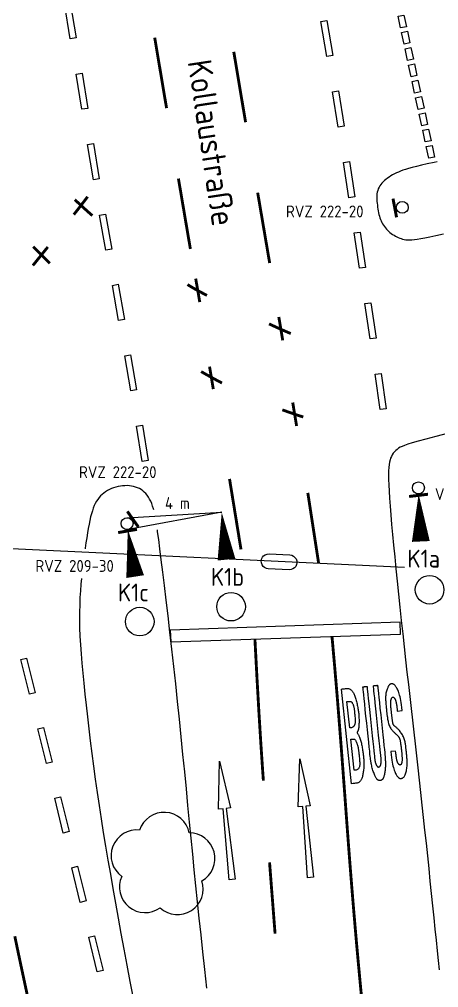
# Model space of a CAD drawing. Header units: metres. Extents: x 63663 to 63877, y 41687 to 41835.
# Drawn here: x 63753.81 to 63771.4, y 41732.26 to 41772.93 of the extents above; entities that cross this region are included whole.
import ezdxf

# ---------------------------------------------------------------- set-up
doc = ezdxf.new("R2010")
doc.units = ezdxf.units.M
doc.header["$LTSCALE"] = 25
doc.linetypes.add('STRICHLINIE2', pattern=[9.525, 6.35, -3.175])
doc.layers.get('0').update_dxf_attribs({"linetype": 'CONTINUOUS'})
for name, color, linetype in [('635415$0$DT-BM-SYM-STR', 7, 'CONTINUOUS'), ('BG-GR-TXT-STR-NAM', 4, 'CONTINUOUS'), ('BV-BL-SYM', 2, 'CONTINUOUS'), ('BV-FM-SYM', 2, 'CONTINUOUS'), ('BV-SF-LIN-HOH', 5, 'CONTINUOUS'), ('BV-SF-LIN-HOH-AGS', 5, 'STRICHLINIE2'), ('BV-VK-SYM', 2, 'CONTINUOUS'), ('BV-VK-TXT', 2, 'CONTINUOUS'), ('BV-VK-TXT-LSA', 3, 'CONTINUOUS')]:
    doc.layers.add(name, color=color, linetype=linetype)
doc.styles.get("Standard").update_dxf_attribs({"font": 'isocp.shx', "height": 0.5})

# ---------------------------------------------------------------- blocks, each defined once
blk = doc.blocks.new('VKMA400')
for p, q in [((0.016, 0.25), (4, 0)), ((4, 0), (0.016, -0.25))]:
    blk.add_line(p, q)
blk.add_circle((0, 0), 0.25)
blk = doc.blocks.new('VKLSASK3')
blk.add_lwpolyline([(-0.45, 0, 0, 0, 0), (0.15, 0, 0.3, 0, 0), (0.45, 0, 0, 0, 0)], format="xyseb")
blk.add_circle((0, 0), 0.6)
blk = doc.blocks.new('FMBPFGN')
blk.add_lwpolyline([(0, 0), (2, 0.25), (2, 0.0625), (5, 0.125), (5, -0.125), (2, -0.0625), (2, -0.25)], close=True)
blk = doc.blocks.new('BB')
for p, q in [((0, 0), (0, 4)), ((0, 0), (0, 4)), ((0.175, 2.337), (0.175, 3.45)), ((0.175, 0.55), (0.175, 1.863))]:
    blk.add_line(p, q)
for points in [[(0, 4), (0.045, 4), (0.088, 4), (0.129, 4), (0.167, 3.999), (0.203, 3.998), (0.237, 3.995), (0.267, 3.991), (0.295, 3.986), (0.32, 3.978), (0.342, 3.969), (0.362, 3.958), (0.38, 3.944), (0.396, 3.928), (0.412, 3.91), (0.426, 3.89), (0.44, 3.868), (0.455, 3.843), (0.469, 3.816), (0.482, 3.786), (0.496, 3.754), (0.509, 3.72), (0.521, 3.683), (0.532, 3.643), (0.543, 3.6), (0.552, 3.555), (0.561, 3.508), (0.569, 3.459), (0.576, 3.409), (0.582, 3.359), (0.588, 3.308), (0.593, 3.259), (0.597, 3.21), (0.601, 3.163), (0.604, 3.118), (0.607, 3.073), (0.609, 3.029), (0.611, 2.986), (0.612, 2.941), (0.612, 2.896), (0.611, 2.85), (0.609, 2.802), (0.607, 2.753), (0.603, 2.704), (0.6, 2.654), (0.595, 2.606), (0.591, 2.559), (0.585, 2.515), (0.58, 2.473), (0.574, 2.434), (0.569, 2.399), (0.563, 2.366), (0.556, 2.336), (0.55, 2.309), (0.543, 2.284), (0.536, 2.261), (0.528, 2.239), (0.521, 2.22), (0.513, 2.202), (0.505, 2.185), (0.497, 2.171), (0.49, 2.158), (0.483, 2.146), (0.477, 2.137), (0.472, 2.129), (0.468, 2.123), (0.465, 2.118), (0.463, 2.115), (0.462, 2.112), (0.461, 2.111), (0.46, 2.11), (0.46, 2.11), (0.46, 2.11), (0.46, 2.11), (0.46, 2.11), (0.46, 2.11), (0.46, 2.11), (0.46, 2.11), (0.46, 2.11), (0.46, 2.11), (0.46, 2.11), (0.46, 2.11), (0.46, 2.11), (0.46, 2.11), (0.461, 2.109), (0.461, 2.108), (0.462, 2.107), (0.463, 2.105), (0.465, 2.103), (0.467, 2.1), (0.469, 2.096), (0.472, 2.091), (0.476, 2.084), (0.48, 2.075), (0.485, 2.064), (0.492, 2.05), (0.499, 2.034), (0.507, 2.014), (0.516, 1.991), (0.525, 1.965), (0.535, 1.936), (0.545, 1.904), (0.554, 1.868), (0.564, 1.83), (0.572, 1.788), (0.58, 1.743), (0.587, 1.696), (0.593, 1.647), (0.599, 1.597), (0.604, 1.547), (0.608, 1.496), (0.611, 1.447), (0.614, 1.399), (0.616, 1.353), (0.617, 1.31), (0.618, 1.268), (0.619, 1.228), (0.62, 1.189), (0.62, 1.152), (0.621, 1.116), (0.621, 1.081), (0.621, 1.046), (0.622, 1.012), (0.622, 0.978), (0.622, 0.944), (0.621, 0.909), (0.619, 0.873), (0.617, 0.836), (0.613, 0.797), (0.608, 0.756), (0.603, 0.714), (0.596, 0.67), (0.588, 0.626), (0.579, 0.581), (0.57, 0.535), (0.56, 0.491), (0.549, 0.446), (0.537, 0.403), (0.525, 0.361), (0.513, 0.32), (0.5, 0.281), (0.486, 0.245), (0.473, 0.211), (0.458, 0.179), (0.444, 0.151), (0.429, 0.125), (0.414, 0.103), (0.398, 0.084), (0.382, 0.067), (0.365, 0.053), (0.347, 0.04), (0.329, 0.03), (0.31, 0.022), (0.291, 0.016), (0.269, 0.01), (0.242, 0.006), (0.211, 0.004), (0.173, 0.002), (0.126, 0.001), (0.069, 0), (0, 0)], [(0.175, 3.45), (0.225, 3.452), (0.264, 3.452), (0.296, 3.45), (0.32, 3.444), (0.339, 3.437), (0.354, 3.427), (0.365, 3.416), (0.375, 3.402), (0.384, 3.385), (0.393, 3.368), (0.402, 3.348), (0.41, 3.327), (0.417, 3.304), (0.423, 3.28), (0.429, 3.255), (0.434, 3.228), (0.437, 3.201), (0.44, 3.173), (0.442, 3.144), (0.444, 3.113), (0.444, 3.08), (0.445, 3.045), (0.445, 3.007), (0.445, 2.967), (0.445, 2.924), (0.445, 2.88), (0.445, 2.834), (0.444, 2.788), (0.443, 2.743), (0.441, 2.7), (0.439, 2.659), (0.437, 2.622), (0.433, 2.588), (0.429, 2.559), (0.424, 2.534), (0.419, 2.511), (0.412, 2.491), (0.406, 2.474), (0.399, 2.458), (0.392, 2.444), (0.384, 2.431), (0.376, 2.419), (0.368, 2.409), (0.359, 2.399), (0.35, 2.389), (0.341, 2.381), (0.332, 2.373), (0.322, 2.366), (0.311, 2.36), (0.3, 2.354), (0.287, 2.35), (0.272, 2.345), (0.254, 2.342), (0.232, 2.34), (0.206, 2.338), (0.175, 2.337)], [(0.175, 1.863), (0.216, 1.864), (0.25, 1.863), (0.278, 1.859), (0.301, 1.853), (0.32, 1.844), (0.335, 1.832), (0.347, 1.817), (0.358, 1.8), (0.368, 1.78), (0.377, 1.757), (0.385, 1.733), (0.392, 1.707), (0.399, 1.682), (0.405, 1.656), (0.41, 1.632), (0.416, 1.609), (0.42, 1.589), (0.424, 1.57), (0.428, 1.552), (0.431, 1.534), (0.434, 1.516), (0.437, 1.498), (0.439, 1.477), (0.441, 1.455), (0.442, 1.429), (0.443, 1.401), (0.444, 1.37), (0.444, 1.337), (0.445, 1.301), (0.445, 1.263), (0.445, 1.222), (0.445, 1.179), (0.445, 1.134), (0.445, 1.087), (0.445, 1.04), (0.444, 0.993), (0.443, 0.947), (0.442, 0.903), (0.44, 0.862), (0.438, 0.824), (0.435, 0.791), (0.431, 0.761), (0.427, 0.735), (0.421, 0.711), (0.414, 0.69), (0.406, 0.671), (0.396, 0.652), (0.385, 0.635), (0.372, 0.617), (0.356, 0.6), (0.337, 0.585), (0.315, 0.572), (0.288, 0.561), (0.256, 0.553), (0.219, 0.549), (0.175, 0.55)]]:
    blk.add_lwpolyline(points)
blk = doc.blocks.new('BU')
blk.add_lwpolyline([(0.347, 0.589), (0.351, 0.591), (0.356, 0.594), (0.36, 0.598), (0.365, 0.603), (0.369, 0.608), (0.374, 0.615), (0.379, 0.622), (0.384, 0.631), (0.39, 0.642), (0.395, 0.654), (0.401, 0.667), (0.407, 0.681), (0.412, 0.697), (0.417, 0.714), (0.422, 0.733), (0.426, 0.752), (0.43, 0.773), (0.433, 0.795), (0.436, 0.817), (0.438, 0.838), (0.44, 0.859), (0.441, 0.877), (0.442, 0.894), (0.443, 0.909), (0.444, 0.921), (0.444, 0.936), (0.445, 0.961), (0.445, 1.002), (0.445, 1.065), (0.445, 1.157), (0.445, 1.284), (0.445, 1.452), (0.445, 1.665), (0.445, 1.914), (0.445, 2.186), (0.445, 2.471), (0.445, 2.755), (0.445, 3.028), (0.445, 3.277), (0.445, 3.49), (0.445, 3.658), (0.445, 3.784), (0.445, 3.875), (0.445, 3.935), (0.445, 3.972), (0.445, 3.991), (0.445, 3.998), (0.445, 3.999), (0.445, 3.999), (0.445, 3.999), (0.447, 3.999), (0.449, 3.999), (0.452, 3.999), (0.457, 3.999), (0.465, 3.999), (0.474, 3.999), (0.486, 3.999), (0.501, 3.999), (0.516, 3.999), (0.532, 3.999), (0.549, 3.999), (0.564, 3.999), (0.579, 3.999), (0.591, 3.999), (0.6, 3.999), (0.608, 3.999), (0.613, 3.999), (0.616, 3.999), (0.618, 3.999), (0.62, 3.999), (0.62, 3.999), (0.62, 3.999), (0.62, 3.998), (0.62, 3.991), (0.62, 3.972), (0.62, 3.935), (0.62, 3.875), (0.62, 3.784), (0.62, 3.658), (0.62, 3.489), (0.62, 3.276), (0.62, 3.027), (0.62, 2.754), (0.62, 2.47), (0.62, 2.185), (0.62, 1.912), (0.62, 1.663), (0.62, 1.45), (0.62, 1.281), (0.62, 1.154), (0.62, 1.061), (0.619, 0.994), (0.619, 0.949), (0.618, 0.917), (0.617, 0.892), (0.616, 0.866), (0.614, 0.836), (0.611, 0.799), (0.608, 0.757), (0.604, 0.712), (0.599, 0.663), (0.594, 0.613), (0.587, 0.562), (0.578, 0.511), (0.569, 0.461), (0.558, 0.413), (0.547, 0.367), (0.535, 0.323), (0.523, 0.281), (0.511, 0.243), (0.499, 0.208), (0.487, 0.177), (0.477, 0.15), (0.467, 0.127), (0.458, 0.107), (0.448, 0.09), (0.439, 0.076), (0.43, 0.064), (0.42, 0.054), (0.41, 0.045), (0.399, 0.037), (0.388, 0.03), (0.376, 0.025), (0.363, 0.02), (0.35, 0.016), (0.337, 0.014), (0.324, 0.012), (0.31, 0.011), (0.296, 0.012), (0.283, 0.014), (0.27, 0.016), (0.257, 0.02), (0.244, 0.025), (0.232, 0.03), (0.221, 0.037), (0.21, 0.045), (0.2, 0.054), (0.19, 0.064), (0.181, 0.076), (0.172, 0.09), (0.162, 0.107), (0.153, 0.127), (0.143, 0.15), (0.133, 0.177), (0.121, 0.208), (0.109, 0.243), (0.097, 0.281), (0.085, 0.323), (0.073, 0.367), (0.062, 0.413), (0.051, 0.461), (0.042, 0.511), (0.033, 0.562), (0.026, 0.613), (0.021, 0.663), (0.016, 0.712), (0.012, 0.757), (0.009, 0.799), (0.006, 0.836), (0.004, 0.866), (0.003, 0.892), (0.002, 0.917), (0.001, 0.949), (0.001, 0.994), (0, 1.061), (0, 1.154), (0, 1.281), (0, 1.45), (0, 1.663), (0, 1.912), (0, 2.185), (0, 2.47), (0, 2.754), (0, 3.027), (0, 3.276), (0, 3.489), (0, 3.658), (0, 3.784), (0, 3.875), (0, 3.935), (0, 3.972), (0, 3.991), (0, 3.998), (0, 3.999), (0, 3.999), (0, 3.999), (0.002, 3.999), (0.004, 3.999), (0.007, 3.999), (0.012, 3.999), (0.02, 3.999), (0.029, 3.999), (0.041, 3.999), (0.056, 3.999), (0.071, 3.999), (0.087, 3.999), (0.104, 3.999), (0.119, 3.999), (0.134, 3.999), (0.146, 3.999), (0.155, 3.999), (0.163, 3.999), (0.168, 3.999), (0.171, 3.999), (0.173, 3.999), (0.175, 3.999), (0.175, 3.999), (0.175, 3.999), (0.175, 3.998), (0.175, 3.991), (0.175, 3.972), (0.175, 3.935), (0.175, 3.875), (0.175, 3.784), (0.175, 3.658), (0.175, 3.49), (0.175, 3.277), (0.175, 3.028), (0.175, 2.755), (0.175, 2.471), (0.175, 2.186), (0.175, 1.914), (0.175, 1.665), (0.175, 1.452), (0.175, 1.284), (0.175, 1.157), (0.175, 1.065), (0.175, 1.002), (0.175, 0.961), (0.176, 0.936), (0.176, 0.921), (0.177, 0.909), (0.178, 0.894), (0.179, 0.877), (0.18, 0.859), (0.182, 0.838), (0.184, 0.817), (0.187, 0.795), (0.19, 0.773), (0.194, 0.752), (0.198, 0.733), (0.203, 0.714), (0.208, 0.697), (0.213, 0.681), (0.219, 0.667), (0.225, 0.654), (0.23, 0.642), (0.236, 0.631), (0.241, 0.622), (0.246, 0.615), (0.251, 0.608), (0.255, 0.603), (0.26, 0.598), (0.264, 0.594), (0.269, 0.591), (0.273, 0.589), (0.278, 0.586), (0.283, 0.585), (0.287, 0.583), (0.292, 0.582), (0.296, 0.581), (0.3, 0.581), (0.303, 0.58), (0.305, 0.58), (0.307, 0.58), (0.309, 0.579), (0.309, 0.579), (0.31, 0.579), (0.311, 0.579), (0.311, 0.579), (0.313, 0.58), (0.315, 0.58), (0.317, 0.58), (0.32, 0.581), (0.324, 0.581), (0.328, 0.582), (0.333, 0.583), (0.337, 0.585), (0.342, 0.586)], close=True)
blk = doc.blocks.new('BS')
for p, q in [((0.45, 2.832), (0.65, 2.832)), ((0.2, 1.174), (0, 1.174))]:
    blk.add_line(p, q)
for points in [[(0.65, 2.832), (0.649, 2.96), (0.647, 3.075), (0.644, 3.176), (0.639, 3.267), (0.634, 3.348), (0.627, 3.421), (0.618, 3.487), (0.607, 3.547), (0.595, 3.603), (0.581, 3.656), (0.566, 3.704), (0.55, 3.748), (0.533, 3.788), (0.517, 3.823), (0.5, 3.855), (0.485, 3.882), (0.471, 3.905), (0.457, 3.924), (0.445, 3.94), (0.433, 3.952), (0.422, 3.962), (0.411, 3.97), (0.402, 3.977), (0.392, 3.982), (0.383, 3.987), (0.374, 3.99), (0.365, 3.993), (0.357, 3.996), (0.348, 3.997), (0.34, 3.998), (0.331, 3.999), (0.322, 3.998), (0.313, 3.997), (0.303, 3.996), (0.293, 3.993), (0.284, 3.991), (0.274, 3.987), (0.265, 3.983), (0.255, 3.979), (0.246, 3.973), (0.238, 3.968), (0.229, 3.961), (0.22, 3.953), (0.211, 3.943), (0.201, 3.931), (0.191, 3.916), (0.179, 3.898), (0.166, 3.876), (0.151, 3.85), (0.135, 3.821), (0.118, 3.788), (0.102, 3.752), (0.085, 3.714), (0.07, 3.673), (0.056, 3.63), (0.043, 3.585), (0.033, 3.539), (0.025, 3.492), (0.019, 3.444), (0.014, 3.396), (0.01, 3.347), (0.008, 3.298), (0.006, 3.249), (0.004, 3.2), (0.003, 3.152), (0.003, 3.104), (0.002, 3.058), (0.001, 3.013), (0.001, 2.97), (0.001, 2.928), (0.001, 2.889), (0.001, 2.852), (0.001, 2.818), (0.002, 2.786), (0.002, 2.754), (0.003, 2.723), (0.004, 2.692), (0.005, 2.659), (0.007, 2.624), (0.009, 2.586), (0.012, 2.544), (0.015, 2.5), (0.02, 2.453), (0.025, 2.406), (0.032, 2.357), (0.041, 2.31), (0.052, 2.264), (0.065, 2.22), (0.081, 2.179), (0.098, 2.14), (0.118, 2.105), (0.138, 2.072), (0.159, 2.041), (0.181, 2.012), (0.203, 1.986), (0.223, 1.961), (0.243, 1.937), (0.262, 1.914), (0.28, 1.893), (0.297, 1.874), (0.313, 1.855), (0.328, 1.838), (0.341, 1.822), (0.353, 1.806), (0.364, 1.792), (0.374, 1.779), (0.383, 1.766), (0.391, 1.753), (0.399, 1.74), (0.405, 1.727), (0.411, 1.714), (0.416, 1.699), (0.421, 1.684), (0.425, 1.668), (0.429, 1.65), (0.432, 1.63), (0.435, 1.607), (0.438, 1.582), (0.44, 1.554), (0.442, 1.522), (0.444, 1.487), (0.445, 1.449), (0.446, 1.408), (0.447, 1.366), (0.448, 1.322), (0.448, 1.279), (0.449, 1.236), (0.449, 1.194), (0.449, 1.154), (0.449, 1.115), (0.449, 1.078), (0.448, 1.043), (0.448, 1.009), (0.447, 0.977), (0.446, 0.946), (0.445, 0.916), (0.444, 0.886), (0.442, 0.858), (0.44, 0.831), (0.437, 0.805), (0.435, 0.78), (0.431, 0.756), (0.427, 0.734), (0.423, 0.712), (0.418, 0.692), (0.412, 0.673), (0.406, 0.656), (0.4, 0.64), (0.393, 0.625), (0.387, 0.612), (0.379, 0.601), (0.372, 0.592), (0.365, 0.584), (0.357, 0.578), (0.35, 0.574), (0.343, 0.571), (0.335, 0.569), (0.328, 0.569), (0.321, 0.57), (0.315, 0.572), (0.308, 0.575), (0.302, 0.579), (0.296, 0.584), (0.29, 0.59), (0.284, 0.596), (0.279, 0.603), (0.273, 0.611), (0.268, 0.619), (0.262, 0.628), (0.257, 0.638), (0.251, 0.647), (0.246, 0.658), (0.242, 0.669), (0.237, 0.682), (0.233, 0.695), (0.229, 0.709), (0.225, 0.724), (0.222, 0.74), (0.219, 0.757), (0.217, 0.776), (0.214, 0.795), (0.212, 0.815), (0.21, 0.836), (0.208, 0.858), (0.207, 0.881), (0.205, 0.906), (0.204, 0.935), (0.203, 0.969), (0.202, 1.008), (0.201, 1.054), (0.2, 1.109), (0.2, 1.174)], [(0, 1.174), (-0.002, 1.039), (-0.001, 0.919), (0.002, 0.812), (0.008, 0.718), (0.016, 0.634), (0.026, 0.56), (0.037, 0.493), (0.05, 0.432), (0.063, 0.376), (0.077, 0.325), (0.091, 0.278), (0.106, 0.236), (0.121, 0.197), (0.136, 0.164), (0.15, 0.134), (0.164, 0.108), (0.177, 0.087), (0.189, 0.069), (0.201, 0.055), (0.212, 0.043), (0.222, 0.034), (0.232, 0.027), (0.242, 0.021), (0.251, 0.017), (0.26, 0.013), (0.268, 0.01), (0.277, 0.008), (0.286, 0.006), (0.295, 0.005), (0.305, 0.005), (0.316, 0.005), (0.329, 0.006), (0.342, 0.008), (0.357, 0.01), (0.373, 0.015), (0.39, 0.021), (0.407, 0.031), (0.425, 0.043), (0.443, 0.06), (0.461, 0.082), (0.48, 0.109), (0.498, 0.14), (0.516, 0.175), (0.533, 0.213), (0.549, 0.255), (0.565, 0.299), (0.578, 0.344), (0.591, 0.39), (0.601, 0.437), (0.611, 0.484), (0.618, 0.531), (0.625, 0.577), (0.63, 0.622), (0.634, 0.666), (0.638, 0.708), (0.64, 0.749), (0.643, 0.787), (0.645, 0.823), (0.646, 0.858), (0.647, 0.892), (0.648, 0.925), (0.649, 0.957), (0.649, 0.99), (0.649, 1.023), (0.649, 1.057), (0.649, 1.092), (0.649, 1.127), (0.649, 1.164), (0.649, 1.2), (0.648, 1.238), (0.648, 1.276), (0.647, 1.314), (0.647, 1.353), (0.645, 1.392), (0.643, 1.432), (0.64, 1.473), (0.636, 1.514), (0.631, 1.555), (0.623, 1.597), (0.614, 1.64), (0.602, 1.684), (0.589, 1.728), (0.573, 1.772), (0.556, 1.815), (0.537, 1.857), (0.517, 1.898), (0.496, 1.937), (0.475, 1.974), (0.453, 2.008), (0.431, 2.04), (0.409, 2.069), (0.387, 2.096), (0.366, 2.12), (0.346, 2.142), (0.327, 2.162), (0.309, 2.18), (0.293, 2.195), (0.279, 2.209), (0.266, 2.223), (0.255, 2.235), (0.245, 2.249), (0.237, 2.263), (0.23, 2.279), (0.224, 2.297), (0.219, 2.318), (0.215, 2.341), (0.211, 2.367), (0.209, 2.395), (0.207, 2.425), (0.205, 2.457), (0.204, 2.49), (0.203, 2.525), (0.203, 2.561), (0.202, 2.598), (0.202, 2.635), (0.201, 2.672), (0.201, 2.709), (0.2, 2.746), (0.2, 2.782), (0.2, 2.817), (0.2, 2.851), (0.199, 2.884), (0.199, 2.915), (0.199, 2.946), (0.199, 2.976), (0.199, 3.005), (0.2, 3.033), (0.2, 3.061), (0.201, 3.088), (0.202, 3.115), (0.204, 3.141), (0.206, 3.167), (0.208, 3.191), (0.211, 3.215), (0.214, 3.238), (0.218, 3.259), (0.222, 3.279), (0.226, 3.298), (0.231, 3.315), (0.237, 3.331), (0.242, 3.346), (0.248, 3.36), (0.255, 3.373), (0.262, 3.385), (0.269, 3.396), (0.276, 3.406), (0.284, 3.415), (0.292, 3.422), (0.3, 3.428), (0.308, 3.432), (0.316, 3.434), (0.325, 3.435), (0.334, 3.434), (0.342, 3.431), (0.351, 3.426), (0.359, 3.42), (0.368, 3.412), (0.376, 3.403), (0.383, 3.393), (0.39, 3.382), (0.397, 3.37), (0.403, 3.357), (0.408, 3.343), (0.414, 3.329), (0.418, 3.314), (0.422, 3.298), (0.426, 3.281), (0.43, 3.263), (0.433, 3.244), (0.435, 3.225), (0.438, 3.205), (0.44, 3.183), (0.442, 3.161), (0.443, 3.138), (0.445, 3.114), (0.446, 3.089), (0.447, 3.063), (0.448, 3.036), (0.449, 3.007), (0.449, 2.977), (0.449, 2.944), (0.45, 2.909), (0.45, 2.872), (0.45, 2.832)]]:
    blk.add_lwpolyline(points)
blk = doc.blocks.new('FMHBBUS')
at = {"rotation": 90}
for name, p in [('BS', (4, 0.56571)), ('BU', (4, -0.31523)), ('BB', (4, -1.22))]:
    blk.add_blockref(name, p, dxfattribs=at)
blk = doc.blocks.new('BVKMAN')
blk.add_circle((0, 0), 0.25)
blk = doc.blocks.new('Verkehrszeichen')
at = {"layer": 'BV-VK-SYM', "const_width": 0.125}
blk.add_lwpolyline([(0.305, 0.373), (0.322, -0.426)], dxfattribs=at)
at = {"layer": 'BV-VK-SYM', "rotation": 0.8654267626991108}
blk.add_blockref('BVKMAN', (0, 0), dxfattribs=at)
blk = doc.blocks.new('635415$0$DBMSTR')
at = {"layer": '635415$0$DT-BM-SYM-STR'}
for points in [[(2.243654, -0.928176, 0.769063), (1.481096, 1.952233, 0.769063)], [(-2.57012, -0.661429, 0.769063), (-0.260135, -2.543509, 0.769063)]]:
    blk.add_lwpolyline(points, format="xyb", dxfattribs=at)
for centre, start, end in [((-0.028337, 1.639558), 11.703169, 161.953402), ((-1.663049, 0.584916), 83.703169, 233.953402), ((0.777236, -1.403327), 227.703169, 17.953402)]:
    blk.add_arc(centre, 1.541477, start, end, dxfattribs=at)

msp = doc.modelspace()

# ---------------------------------------------------------------- linework, layer by layer
at = {"layer": 'BV-BL-SYM'}
msp.add_line((63769.968, 41749.908), (63738.744, 41751.392), dxfattribs=at)
msp.add_lwpolyline([(63765.127, 41749.812), (63764.253, 41749.855, -1), (63764.284, 41750.48), (63765.158, 41750.436, -1)], format="xyb", close=True, dxfattribs=at)
at = {"layer": 'BV-FM-SYM'}
for points in [[(63756.189, 41772.15), (63755.942, 41772.108), (63755.694, 41773.588), (63755.941, 41773.629)], [(63769.808, 41772.569), (63769.703, 41773.058), (63769.947, 41773.11), (63770.052, 41772.621)], [(63766.964, 41771.409), (63766.717, 41771.366), (63766.462, 41772.844), (63766.708, 41772.887)], [(63769.956, 41771.885), (63769.85, 41772.373), (63770.095, 41772.426), (63770.2, 41771.937)], [(63770.103, 41771.2), (63769.998, 41771.689), (63770.242, 41771.742), (63770.347, 41771.253)], [(63756.681, 41769.19), (63756.434, 41769.15), (63756.192, 41770.63), (63756.438, 41770.67)], [(63770.251, 41770.516), (63770.145, 41771.005), (63770.39, 41771.057), (63770.495, 41770.569)], [(63770.398, 41769.832), (63770.293, 41770.32), (63770.537, 41770.373), (63770.642, 41769.884)], [(63767.432, 41768.443), (63767.185, 41768.405), (63766.955, 41769.887), (63767.202, 41769.926)], [(63770.545, 41769.147), (63770.44, 41769.636), (63770.685, 41769.689), (63770.79, 41769.2)], [(63770.693, 41768.463), (63770.588, 41768.952), (63770.832, 41769.005), (63770.937, 41768.516)], [(63770.84, 41767.779), (63770.735, 41768.268), (63770.979, 41768.32), (63771.085, 41767.831)], [(63757.162, 41766.229), (63756.915, 41766.188), (63756.672, 41767.669), (63756.919, 41767.709)], [(63770.988, 41767.094), (63770.883, 41767.583), (63771.127, 41767.636), (63771.232, 41767.147)], [(63767.883, 41765.477), (63767.636, 41765.439), (63767.411, 41766.923), (63767.658, 41766.96)], [(63757.686, 41763.277), (63757.44, 41763.233), (63757.172, 41764.708), (63757.418, 41764.753)], [(63768.335, 41762.511), (63768.088, 41762.474), (63767.862, 41763.957), (63768.109, 41763.994)], [(63758.219, 41760.324), (63757.973, 41760.281), (63757.709, 41761.757), (63757.955, 41761.801)], [(63768.776, 41759.543), (63768.529, 41759.507), (63768.311, 41760.991), (63768.558, 41761.027)], [(63758.724, 41757.366), (63758.478, 41757.325), (63758.228, 41758.804), (63758.475, 41758.845)], [(63769.197, 41756.572), (63768.949, 41756.537), (63768.741, 41758.023), (63768.989, 41758.058)], [(63759.211, 41754.405), (63758.964, 41754.365), (63758.723, 41755.845), (63758.969, 41755.886)], [(63769.809, 41747.106), (63769.793, 41747.606), (63760.141, 41747.282), (63760.158, 41746.782)], [(63753.868, 41746.043), (63754.111, 41746.102), (63754.467, 41744.645), (63754.225, 41744.586)], [(63754.581, 41743.129), (63754.824, 41743.188), (63755.181, 41741.731), (63754.938, 41741.672)], [(63755.294, 41740.215), (63755.537, 41740.274), (63755.894, 41738.817), (63755.651, 41738.758)], [(63756.007, 41737.301), (63756.25, 41737.36), (63756.607, 41735.903), (63756.364, 41735.844)], [(63756.72, 41734.387), (63756.963, 41734.446), (63757.32, 41732.989), (63757.077, 41732.93)]]:
    msp.add_lwpolyline(points, close=True, dxfattribs=at)
at = {"layer": 'BV-FM-SYM', "const_width": 0.12}
for points in [[(63759.984, 41769.201), (63759.486, 41772.159)], [(63763.301, 41768.608), (63762.805, 41771.566)], [(63760.984, 41763.285), (63760.482, 41766.242)], [(63756.09, 41764.728), (63756.104, 41764.745), (63756.404, 41765.13), (63756.669, 41765.48)], [(63756.871, 41764.687), (63756.734, 41764.806), (63756.497, 41765.019), (63756.255, 41765.242), (63756.131, 41765.359)], [(63764.312, 41762.693), (63763.808, 41765.651)], [(63754.372, 41762.591), (63754.686, 41762.98), (63755, 41763.369)], [(63755.087, 41762.682), (63754.959, 41762.806), (63754.721, 41763.041), (63754.472, 41763.293), (63754.386, 41763.38)], [(63761.681, 41761.336), (63761.585, 41761.384), (63761.406, 41761.478), (63761.227, 41761.576), (63761.045, 41761.68), (63760.862, 41761.79)], [(63761.207, 41762.04), (63761.293, 41761.547), (63761.378, 41761.054)], [(63764.695, 41760.43), (63764.719, 41760.288), (63764.823, 41759.675), (63764.861, 41759.447)], [(63765.198, 41759.732), (63765.023, 41759.807), (63764.739, 41759.932), (63764.471, 41760.054), (63764.285, 41760.14)], [(63762.312, 41757.655), (63762.092, 41757.772), (63761.872, 41757.891), (63761.652, 41758.013), (63761.435, 41758.136)], [(63761.789, 41758.344), (63761.792, 41758.325), (63761.886, 41757.756), (63761.946, 41757.399)], [(63765.28, 41756.837), (63765.361, 41756.344), (63765.443, 41755.851)], [(63765.722, 41756.229), (63765.461, 41756.313), (63764.961, 41756.487), (63764.844, 41756.531)], [(63763.108, 41750.668), (63762.627, 41753.629)], [(63766.369, 41750.079), (63765.913, 41753.044)], [(63766.928, 41747.009), (63767.039, 41745.762), (63767.14, 41744.573), (63767.231, 41743.441), (63767.315, 41742.365), (63767.392, 41741.343), (63767.464, 41740.376), (63767.531, 41739.461), (63767.595, 41738.598), (63767.657, 41737.784), (63767.717, 41737.013), (63767.776, 41736.279), (63767.834, 41735.575), (63767.892, 41734.892), (63767.95, 41734.225), (63768.009, 41733.566), (63768.07, 41732.908), (63768.132, 41732.246), (63768.195, 41731.579)], [(63763.693, 41746.901), (63763.778, 41745.29), (63763.86, 41743.843), (63763.94, 41742.544), (63764.018, 41741.374), (63764.048, 41740.954)], [(63764.307, 41737.522), (63764.539, 41734.531)], [(63753.614, 41734.421), (63753.746, 41733.791), (63753.896, 41733.082), (63754.066, 41732.288), (63754.254, 41731.414)]]:
    msp.add_lwpolyline(points, dxfattribs=at)
at = {"layer": 'BV-SF-LIN-HOH'}
for points in [[(63770.929, 41766.856), (63770.683, 41766.798), (63770.474, 41766.748), (63770.296, 41766.703), (63770.145, 41766.662), (63770.016, 41766.625), (63769.905, 41766.589), (63769.807, 41766.553), (63769.716, 41766.516), (63769.63, 41766.478), (63769.547, 41766.438), (63769.468, 41766.395), (63769.392, 41766.351), (63769.321, 41766.305), (63769.253, 41766.257), (63769.189, 41766.208), (63769.13, 41766.157), (63769.075, 41766.105), (63769.024, 41766.05), (63768.978, 41765.994), (63768.938, 41765.936), (63768.902, 41765.875), (63768.872, 41765.811), (63768.848, 41765.745), (63768.829, 41765.675), (63768.817, 41765.601), (63768.81, 41765.525), (63768.807, 41765.447), (63768.809, 41765.366), (63768.814, 41765.285), (63768.822, 41765.203), (63768.832, 41765.122), (63768.844, 41765.041), (63768.856, 41764.962), (63768.87, 41764.885), (63768.884, 41764.809), (63768.9, 41764.735), (63768.919, 41764.664), (63768.939, 41764.594), (63768.963, 41764.526), (63768.989, 41764.461), (63769.018, 41764.398), (63769.051, 41764.337), (63769.087, 41764.279), (63769.126, 41764.223), (63769.167, 41764.17), (63769.212, 41764.119), (63769.259, 41764.07), (63769.309, 41764.024), (63769.362, 41763.98), (63769.417, 41763.939), (63769.473, 41763.9), (63769.532, 41763.864), (63769.591, 41763.83), (63769.651, 41763.799), (63769.711, 41763.771), (63769.771, 41763.745), (63769.831, 41763.722), (63769.893, 41763.702), (63769.957, 41763.686), (63770.027, 41763.674), (63770.103, 41763.667), (63770.187, 41763.665), (63770.281, 41763.668), (63770.388, 41763.678), (63770.509, 41763.695), (63770.651, 41763.719), (63770.824, 41763.753), (63771.035, 41763.797), (63771.291, 41763.853), (63771.603, 41763.921)], [(63771.347, 41766.95), (63771.215, 41766.921), (63770.929, 41766.856)], [(63771.821, 41755.557), (63771.293, 41755.415), (63770.872, 41755.301), (63770.544, 41755.211), (63770.295, 41755.139), (63770.11, 41755.083), (63769.975, 41755.036), (63769.875, 41754.995), (63769.796, 41754.956), (63769.725, 41754.914), (63769.661, 41754.868), (63769.602, 41754.819), (63769.549, 41754.765), (63769.502, 41754.708), (63769.46, 41754.645), (63769.422, 41754.577), (63769.39, 41754.504), (63769.363, 41754.425), (63769.34, 41754.336), (63769.322, 41754.234), (63769.31, 41754.114), (63769.302, 41753.973), (63769.299, 41753.807), (63769.302, 41753.611), (63769.311, 41753.383), (63769.325, 41753.118), (63769.344, 41752.818), (63769.368, 41752.484), (63769.397, 41752.118), (63769.431, 41751.721), (63769.469, 41751.294), (63769.512, 41750.84), (63769.559, 41750.359), (63769.609, 41749.854), (63769.663, 41749.329), (63769.719, 41748.789), (63769.777, 41748.239), (63769.837, 41747.683), (63769.897, 41747.128), (63769.958, 41746.578), (63770.017, 41746.037), (63770.076, 41745.509), (63770.134, 41744.994), (63770.19, 41744.488), (63770.247, 41743.988), (63770.303, 41743.492), (63770.359, 41742.997), (63770.415, 41742.5), (63770.472, 41741.998), (63770.529, 41741.49), (63770.586, 41740.975), (63770.644, 41740.455), (63770.702, 41739.931), (63770.76, 41739.403), (63770.817, 41738.871), (63770.874, 41738.338), (63770.931, 41737.804), (63770.987, 41737.271), (63771.041, 41736.74), (63771.095, 41736.217), (63771.147, 41735.703), (63771.199, 41735.203), (63771.248, 41734.719), (63771.296, 41734.256), (63771.343, 41733.817), (63771.387, 41733.404), (63771.43, 41733.016)], [(63759.446, 41752.327), (63759.434, 41752.373), (63759.399, 41752.489), (63759.36, 41752.595), (63759.318, 41752.693), (63759.272, 41752.784), (63759.223, 41752.867), (63759.169, 41752.943), (63759.112, 41753.011), (63759.051, 41753.073), (63758.985, 41753.129), (63758.916, 41753.178), (63758.842, 41753.22), (63758.765, 41753.257), (63758.684, 41753.287), (63758.6, 41753.311), (63758.513, 41753.329), (63758.423, 41753.341), (63758.331, 41753.346), (63758.237, 41753.345), (63758.141, 41753.339), (63758.044, 41753.326), (63757.948, 41753.308), (63757.853, 41753.285), (63757.759, 41753.256), (63757.669, 41753.222), (63757.582, 41753.183), (63757.499, 41753.139), (63757.421, 41753.091), (63757.347, 41753.037), (63757.277, 41752.979), (63757.212, 41752.915), (63757.151, 41752.845), (63757.094, 41752.77), (63757.042, 41752.688), (63756.994, 41752.601), (63756.949, 41752.506), (63756.908, 41752.403), (63756.87, 41752.291), (63756.833, 41752.168), (63756.798, 41752.034), (63756.764, 41751.887), (63756.73, 41751.726), (63756.697, 41751.551), (63756.664, 41751.361), (63756.631, 41751.16), (63756.598, 41750.946), (63756.565, 41750.722), (63756.561, 41750.687)], [(63761.678, 41732.243), (63761.591, 41733.022), (63761.508, 41733.768), (63761.43, 41734.486), (63761.355, 41735.185), (63761.284, 41735.868), (63761.215, 41736.541), (63761.148, 41737.208), (63761.082, 41737.874), (63761.016, 41738.543), (63760.95, 41739.22), (63760.883, 41739.909), (63760.815, 41740.613), (63760.744, 41741.331), (63760.672, 41742.06), (63760.598, 41742.796), (63760.523, 41743.536), (63760.446, 41744.278), (63760.368, 41745.018), (63760.289, 41745.753), (63760.208, 41746.479), (63760.128, 41747.189), (63760.048, 41747.876), (63759.97, 41748.532), (63759.896, 41749.149), (63759.826, 41749.719), (63759.761, 41750.236), (63759.703, 41750.69), (63759.653, 41751.078), (63759.609, 41751.404), (63759.597, 41751.485)], [(63756.411, 41749.444), (63756.39, 41749.212), (63756.368, 41748.933), (63756.35, 41748.645), (63756.337, 41748.346), (63756.33, 41748.036), (63756.33, 41747.714), (63756.336, 41747.378), (63756.35, 41747.029), (63756.37, 41746.665), (63756.396, 41746.285), (63756.428, 41745.889), (63756.465, 41745.476), (63756.507, 41745.045), (63756.554, 41744.595), (63756.604, 41744.127), (63756.659, 41743.641), (63756.718, 41743.139), (63756.78, 41742.624), (63756.847, 41742.097), (63756.918, 41741.56), (63756.992, 41741.015), (63757.071, 41740.464), (63757.153, 41739.909), (63757.24, 41739.348), (63757.33, 41738.781), (63757.424, 41738.206), (63757.522, 41737.622), (63757.624, 41737.028), (63757.729, 41736.424), (63757.839, 41735.807), (63757.952, 41735.176), (63758.069, 41734.533), (63758.189, 41733.875), (63758.314, 41733.204), (63758.443, 41732.519), (63758.576, 41731.82)]]:
    msp.add_lwpolyline(points, dxfattribs=at)
at = {"layer": 'BV-VK-SYM'}
for points in [[(63770.564, 41753, 0, 0.75, 0), (63770.657, 41751.002, 0.75, 0.75, 0)], [(63762.299, 41752.23, 0, 0.75, 0), (63762.499, 41750.24, 0.75, 0.75, 0)], [(63758.357, 41751.502, 0, 0.75, 0), (63758.666, 41749.526, 0.75, 0.75, 0)]]:
    msp.add_lwpolyline(points, format="xyseb", dxfattribs=at)
at = {"layer": 'BV-VK-SYM', "const_width": 0.125}
for points in [[(63758.337, 41752.266), (63758.798, 41751.612)], [(63758.741, 41751.51), (63757.953, 41751.375)]]:
    msp.add_lwpolyline(points, dxfattribs=at)

# ---------------------------------------------------------------- block references
at = {"layer": '635415$0$DT-BM-SYM-STR', "color": 7, "xscale": 0.7000000001862645, "yscale": 0.7000000001862645, "zscale": 0.7}
msp.add_blockref('635415$0$DBMSTR', (63759.9, 41737.4), dxfattribs=at)
at = {"layer": 'BV-FM-SYM'}
for name, p, rotation in [('FMHBBUS', (63768.537, 41744.932), 276.0320532891071), ('FMBPFGN', (63762.203, 41741.772), 276.1649954028802), ('FMBPFGN', (63765.584, 41741.868), 275.0968591287586)]:
    msp.add_blockref(name, p, dxfattribs=dict(at, rotation=rotation))
at = {"layer": 'BV-SF-LIN-HOH-AGS', "rotation": 189.6098882258876}
msp.add_blockref('Verkehrszeichen', (63769.877, 41765.033), dxfattribs=at)
at = {"layer": 'BV-VK-SYM'}
for name, p, rotation in [('VKMA400', (63758.328, 41751.751), 6.879786076999912), ('VKLSASK3', (63771.025, 41748.973), 93.89234408476746), ('VKLSASK3', (63762.693, 41748.262), 95.95013873355074), ('VKLSASK3', (63758.861, 41747.636), 95.95013873355074)]:
    msp.add_blockref(name, p, dxfattribs=dict(at, rotation=rotation))
at = {"layer": 'BV-VK-TXT', "rotation": 275.459707855823}
msp.add_blockref('Verkehrszeichen', (63770.558, 41753.253), dxfattribs=at)

# ---------------------------------------------------------------- texts
at = {"layer": 'BG-GR-TXT-STR-NAM'}
msp.add_text('Kollaustraße', height=1, rotation=278.5493, dxfattribs=at).set_placement((63760.86, 41771.156))
at = {"layer": 'BV-VK-TXT'}
for s, p in [('RVZ 222-20', (63764.994, 41764.611)), ('RVZ 222-20', (63756.306, 41753.664)), ('VZ 306', (63771.249, 41752.74)), ('4 m', (63759.918, 41752.365)), ('RVZ 209-30', (63754.477, 41749.724))]:
    msp.add_text(s, height=0.5, dxfattribs=at).set_placement(p)
at = {"layer": 'BV-VK-TXT-LSA'}
for s, p in [('K1a', (63770.093, 41749.906)), ('K1b', (63761.845, 41749.137)), ('K1c', (63757.942, 41748.485))]:
    msp.add_text(s, height=0.75, dxfattribs=at).set_placement(p)

doc.saveas('drawing.dxf')
